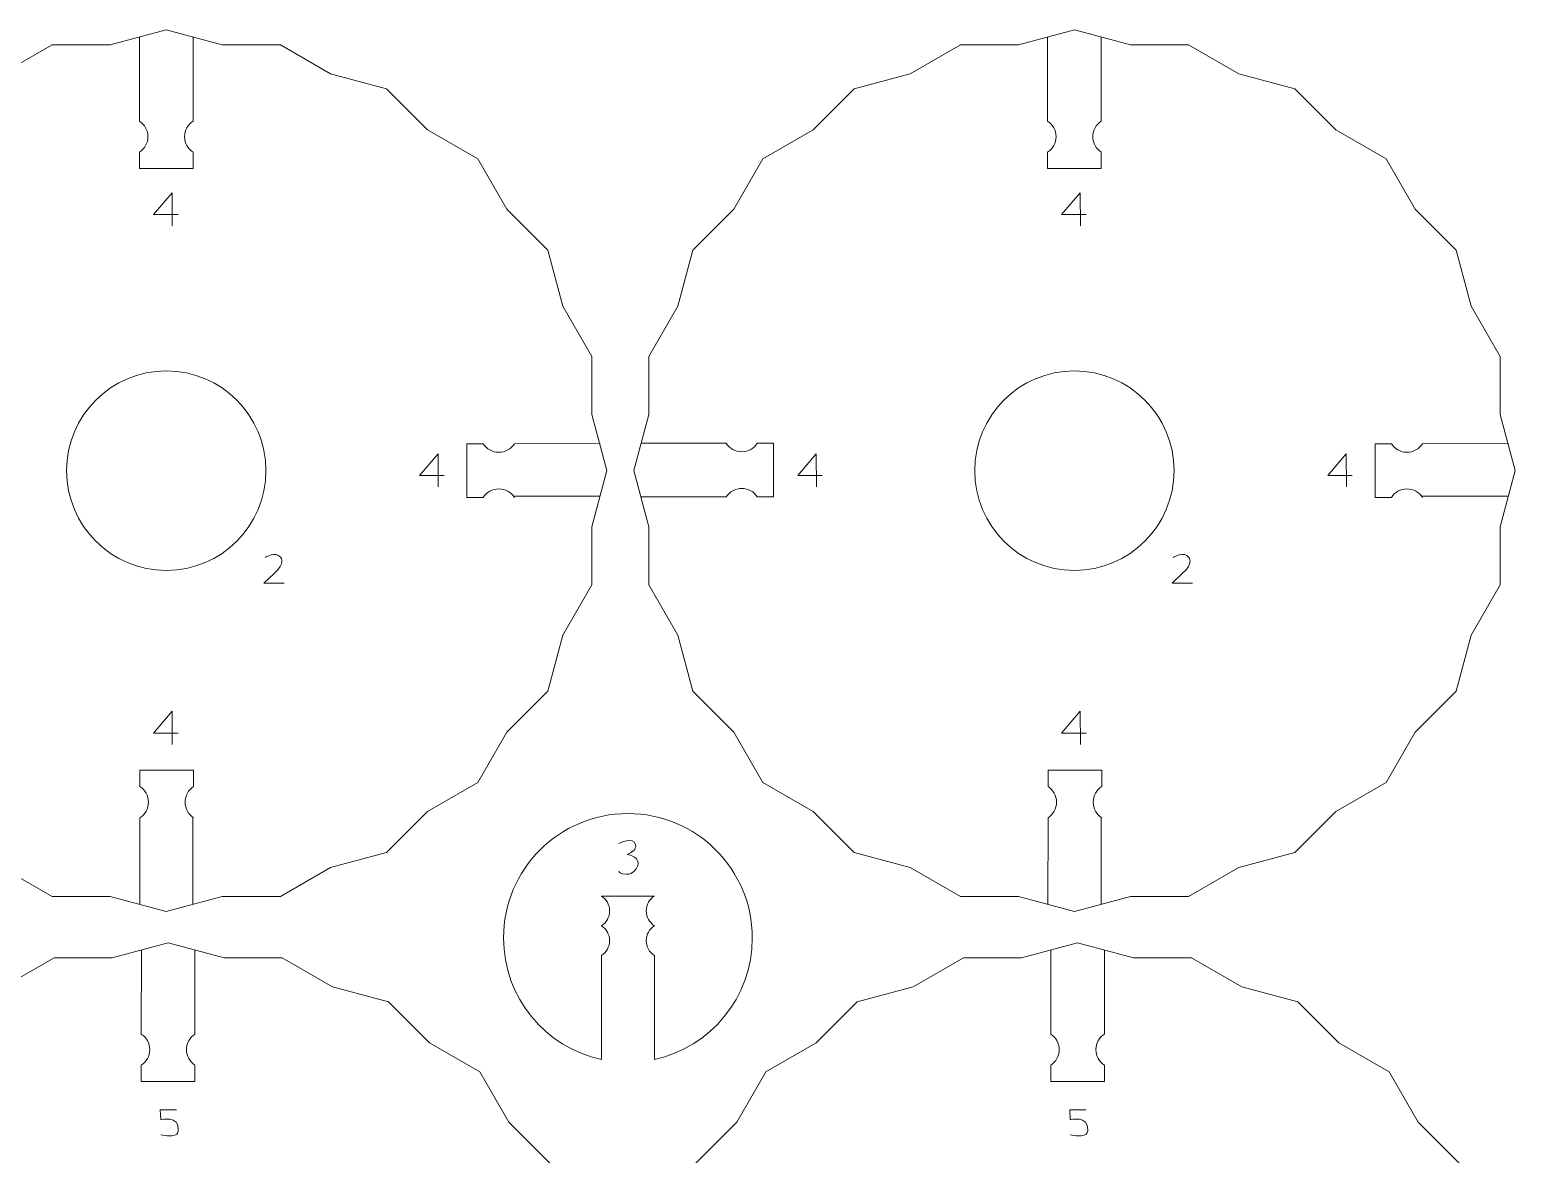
# Model space of a CAD drawing. Header units: centimetres. Extents: x -25 to 25, y -32.5 to 32.5.
# Drawn here: x 5.6 to 14.05, y -20.86 to -14.49 of the extents above; entities that cross this region are included whole.
import ezdxf

# ---------------------------------------------------------------- set-up
doc = ezdxf.new("R2010")
doc.units = ezdxf.units.CM
doc.header["$MEASUREMENT"] = 0
doc.layers.add('Capa 1', color=7, linetype='Continuous')

msp = doc.modelspace()

# ---------------------------------------------------------------- linework, layer by layer
at = {"layer": 'Capa 1', "color": 250, "lineweight": 20}
for points in [[(7.02561, -14.5717), (7.02561, -14.5717), (7.31066, -14.73627), (7.31066, -14.73627), (7.31066, -14.73627), (7.31066, -14.73627), (7.62857, -14.82146), (7.62857, -14.82146), (7.62857, -14.82146), (7.62857, -14.82146), (7.86129, -15.05418), (7.86129, -15.05418), (7.86129, -15.05418), (7.86129, -15.05418), (8.14634, -15.21875), (8.14634, -15.21875), (8.14634, -15.21875), (8.14634, -15.21875), (8.31092, -15.50381), (8.31092, -15.50381), (8.31092, -15.50381), (8.31092, -15.50381), (8.54362, -15.73652), (8.54362, -15.73652), (8.54362, -15.73652), (8.54362, -15.73652), (8.62881, -16.05441), (8.62881, -16.05441), (8.62881, -16.05441), (8.62881, -16.05441), (8.79338, -16.33947), (8.79338, -16.33947), (8.79338, -16.33947), (8.79338, -16.33947), (8.79338, -16.6686), (8.79338, -16.6686), (8.79338, -16.6686), (8.79338, -16.6686), (8.87856, -16.98651), (8.87856, -16.98651), (8.87856, -16.98651), (8.87856, -16.98651), (8.79338, -17.3044), (8.79338, -17.3044), (8.79338, -17.3044), (8.79338, -17.3044), (8.79338, -17.63355), (8.79338, -17.63355), (8.79338, -17.63355), (8.79338, -17.63355), (8.6288, -17.91863), (8.6288, -17.91863), (8.6288, -17.91863), (8.6288, -17.91863), (8.54362, -18.2365), (8.54362, -18.2365), (8.54362, -18.2365), (8.54362, -18.2365), (8.31092, -18.46921), (8.31092, -18.46921), (8.31092, -18.46921), (8.31092, -18.46921), (8.14634, -18.75427), (8.14634, -18.75427), (8.14634, -18.75427), (8.14634, -18.75427), (7.86129, -18.91884), (7.86129, -18.91884), (7.86129, -18.91884), (7.86129, -18.91884), (7.62857, -19.15156), (7.62857, -19.15156), (7.62857, -19.15156), (7.62857, -19.15156), (7.31066, -19.23675), (7.31066, -19.23675), (7.31066, -19.23675), (7.31066, -19.23675), (7.02561, -19.40132), (7.02561, -19.40132), (7.02561, -19.40132), (7.02561, -19.40132), (6.69649, -19.40132), (6.69649, -19.40132), (6.69649, -19.40132), (6.69649, -19.40132), (6.37856, -19.48651), (6.37856, -19.48651), (6.37856, -19.48651), (6.37856, -19.48651), (6.06063, -19.40132), (6.06063, -19.40132), (6.06063, -19.40132), (6.06063, -19.40132), (5.73151, -19.40132), (5.73151, -19.40132), (5.73151, -19.40132), (5.73151, -19.40132), (5.44646, -19.23675), (5.44646, -19.23675), (5.44646, -19.23675), (5.44646, -19.23675), (5.12855, -19.15156), (5.12855, -19.15156), (5.12855, -19.15156), (5.12855, -19.15156), (4.89583, -18.91884), (4.89583, -18.91884), (4.89583, -18.91884), (4.89583, -18.91884), (4.61078, -18.75427), (4.61078, -18.75427), (4.61078, -18.75427), (4.61078, -18.75427), (4.4462, -18.46921), (4.4462, -18.46921), (4.4462, -18.46921), (4.4462, -18.46921), (4.2135, -18.2365), (4.2135, -18.2365), (4.2135, -18.2365), (4.2135, -18.2365), (4.12831, -17.91861), (4.12831, -17.91861), (4.12831, -17.91861), (4.12831, -17.91861), (3.96374, -17.63355), (3.96374, -17.63355), (3.96374, -17.63355), (3.96374, -17.63355), (3.96374, -17.30442), (3.96374, -17.30442), (3.96374, -17.30442), (3.96374, -17.30442), (3.87856, -16.98651), (3.87856, -16.98651), (3.87856, -16.98651), (3.87856, -16.98651), (3.96374, -16.66862), (3.96374, -16.66862), (3.96374, -16.66862), (3.96374, -16.66862), (3.96374, -16.33947), (3.96374, -16.33947), (3.96374, -16.33947), (3.96374, -16.33947), (4.12832, -16.05439), (4.12832, -16.05439), (4.12832, -16.05439), (4.12832, -16.05439), (4.2135, -15.73652), (4.2135, -15.73652), (4.2135, -15.73652), (4.2135, -15.73652), (4.4462, -15.50381), (4.4462, -15.50381), (4.4462, -15.50381), (4.4462, -15.50381), (4.61078, -15.21875), (4.61078, -15.21875), (4.61078, -15.21875), (4.61078, -15.21875), (4.89583, -15.05418), (4.89583, -15.05418), (4.89583, -15.05418), (4.89583, -15.05418), (5.12855, -14.82146), (5.12855, -14.82146), (5.12855, -14.82146), (5.12855, -14.82146), (5.44646, -14.73627), (5.44646, -14.73627), (5.44646, -14.73627), (5.44646, -14.73627), (5.73151, -14.5717), (5.73151, -14.5717), (5.73151, -14.5717), (5.73151, -14.5717), (6.06063, -14.5717), (6.06063, -14.5717), (6.06063, -14.5717), (6.06063, -14.5717), (6.37856, -14.48651), (6.37856, -14.48651), (6.37856, -14.48651), (6.37856, -14.48651), (6.69649, -14.5717), (6.69649, -14.5717), (6.69649, -14.5717), (6.69649, -14.5717), (7.02561, -14.5717), (7.02561, -14.5717)], [(12.17732, -14.5717), (12.17732, -14.5717), (12.46237, -14.73627), (12.46237, -14.73627), (12.46237, -14.73627), (12.46237, -14.73627), (12.78028, -14.82146), (12.78028, -14.82146), (12.78028, -14.82146), (12.78028, -14.82146), (13.013, -15.05418), (13.013, -15.05418), (13.013, -15.05418), (13.013, -15.05418), (13.29805, -15.21875), (13.29805, -15.21875), (13.29805, -15.21875), (13.29805, -15.21875), (13.46263, -15.50381), (13.46263, -15.50381), (13.46263, -15.50381), (13.46263, -15.50381), (13.69533, -15.73652), (13.69533, -15.73652), (13.69533, -15.73652), (13.69533, -15.73652), (13.78052, -16.05441), (13.78052, -16.05441), (13.78052, -16.05441), (13.78052, -16.05441), (13.94509, -16.33947), (13.94509, -16.33947), (13.94509, -16.33947), (13.94509, -16.33947), (13.94509, -16.6686), (13.94509, -16.6686), (13.94509, -16.6686), (13.94509, -16.6686), (14.03027, -16.98651), (14.03027, -16.98651), (14.03027, -16.98651), (14.03027, -16.98651), (13.94509, -17.3044), (13.94509, -17.3044), (13.94509, -17.3044), (13.94509, -17.3044), (13.94509, -17.63355), (13.94509, -17.63355), (13.94509, -17.63355), (13.94509, -17.63355), (13.78051, -17.91863), (13.78051, -17.91863), (13.78051, -17.91863), (13.78051, -17.91863), (13.69533, -18.2365), (13.69533, -18.2365), (13.69533, -18.2365), (13.69533, -18.2365), (13.46263, -18.46921), (13.46263, -18.46921), (13.46263, -18.46921), (13.46263, -18.46921), (13.29805, -18.75427), (13.29805, -18.75427), (13.29805, -18.75427), (13.29805, -18.75427), (13.013, -18.91884), (13.013, -18.91884), (13.013, -18.91884), (13.013, -18.91884), (12.78028, -19.15156), (12.78028, -19.15156), (12.78028, -19.15156), (12.78028, -19.15156), (12.46237, -19.23675), (12.46237, -19.23675), (12.46237, -19.23675), (12.46237, -19.23675), (12.17732, -19.40132), (12.17732, -19.40132), (12.17732, -19.40132), (12.17732, -19.40132), (11.8482, -19.40132), (11.8482, -19.40132), (11.8482, -19.40132), (11.8482, -19.40132), (11.53027, -19.48651), (11.53027, -19.48651), (11.53027, -19.48651), (11.53027, -19.48651), (11.21234, -19.40132), (11.21234, -19.40132), (11.21234, -19.40132), (11.21234, -19.40132), (10.88322, -19.40132), (10.88322, -19.40132), (10.88322, -19.40132), (10.88322, -19.40132), (10.59817, -19.23675), (10.59817, -19.23675), (10.59817, -19.23675), (10.59817, -19.23675), (10.28026, -19.15156), (10.28026, -19.15156), (10.28026, -19.15156), (10.28026, -19.15156), (10.04754, -18.91884), (10.04754, -18.91884), (10.04754, -18.91884), (10.04754, -18.91884), (9.76249, -18.75427), (9.76249, -18.75427), (9.76249, -18.75427), (9.76249, -18.75427), (9.59791, -18.46921), (9.59791, -18.46921), (9.59791, -18.46921), (9.59791, -18.46921), (9.36521, -18.2365), (9.36521, -18.2365), (9.36521, -18.2365), (9.36521, -18.2365), (9.28002, -17.91861), (9.28002, -17.91861), (9.28002, -17.91861), (9.28002, -17.91861), (9.11545, -17.63355), (9.11545, -17.63355), (9.11545, -17.63355), (9.11545, -17.63355), (9.11545, -17.30442), (9.11545, -17.30442), (9.11545, -17.30442), (9.11545, -17.30442), (9.03027, -16.98651), (9.03027, -16.98651), (9.03027, -16.98651), (9.03027, -16.98651), (9.11545, -16.66862), (9.11545, -16.66862), (9.11545, -16.66862), (9.11545, -16.66862), (9.11545, -16.33947), (9.11545, -16.33947), (9.11545, -16.33947), (9.11545, -16.33947), (9.28003, -16.05439), (9.28003, -16.05439), (9.28003, -16.05439), (9.28003, -16.05439), (9.36521, -15.73652), (9.36521, -15.73652), (9.36521, -15.73652), (9.36521, -15.73652), (9.59791, -15.50381), (9.59791, -15.50381), (9.59791, -15.50381), (9.59791, -15.50381), (9.76249, -15.21875), (9.76249, -15.21875), (9.76249, -15.21875), (9.76249, -15.21875), (10.04754, -15.05418), (10.04754, -15.05418), (10.04754, -15.05418), (10.04754, -15.05418), (10.28026, -14.82146), (10.28026, -14.82146), (10.28026, -14.82146), (10.28026, -14.82146), (10.59817, -14.73627), (10.59817, -14.73627), (10.59817, -14.73627), (10.59817, -14.73627), (10.88322, -14.5717), (10.88322, -14.5717), (10.88322, -14.5717), (10.88322, -14.5717), (11.21234, -14.5717), (11.21234, -14.5717), (11.21234, -14.5717), (11.21234, -14.5717), (11.53027, -14.48651), (11.53027, -14.48651), (11.53027, -14.48651), (11.53027, -14.48651), (11.8482, -14.5717), (11.8482, -14.5717), (11.8482, -14.5717), (11.8482, -14.5717), (12.17732, -14.5717), (12.17732, -14.5717)], [(7.03607, -19.74885), (7.03607, -19.74885), (7.32112, -19.91342), (7.32112, -19.91342), (7.32112, -19.91342), (7.32112, -19.91342), (7.63903, -19.99861), (7.63903, -19.99861), (7.63903, -19.99861), (7.63903, -19.99861), (7.87175, -20.23133), (7.87175, -20.23133), (7.87175, -20.23133), (7.87175, -20.23133), (8.1568, -20.3959), (8.1568, -20.3959), (8.1568, -20.3959), (8.1568, -20.3959), (8.32138, -20.68096), (8.32138, -20.68096), (8.32138, -20.68096), (8.32138, -20.68096), (8.55408, -20.91367), (8.55408, -20.91367), (8.55408, -20.91367), (8.55408, -20.91367), (8.63927, -21.23156), (8.63927, -21.23156), (8.63927, -21.23156), (8.63927, -21.23156), (8.80384, -21.51662), (8.80384, -21.51662), (8.80384, -21.51662), (8.80384, -21.51662), (8.80384, -21.84575), (8.80384, -21.84575), (8.80384, -21.84575), (8.80384, -21.84575), (8.88902, -22.16366), (8.88902, -22.16366), (8.88902, -22.16366), (8.88902, -22.16366), (8.80384, -22.48155), (8.80384, -22.48155), (8.80384, -22.48155), (8.80384, -22.48155), (8.80384, -22.8107), (8.80384, -22.8107), (8.80384, -22.8107), (8.80384, -22.8107), (8.63926, -23.09578), (8.63926, -23.09578), (8.63926, -23.09578), (8.63926, -23.09578), (8.55408, -23.41365), (8.55408, -23.41365), (8.55408, -23.41365), (8.55408, -23.41365), (8.32138, -23.64636), (8.32138, -23.64636), (8.32138, -23.64636), (8.32138, -23.64636), (8.1568, -23.93142), (8.1568, -23.93142), (8.1568, -23.93142), (8.1568, -23.93142), (7.87175, -24.09599), (7.87175, -24.09599), (7.87175, -24.09599), (7.87175, -24.09599), (7.63903, -24.32871), (7.63903, -24.32871), (7.63903, -24.32871), (7.63903, -24.32871), (7.32112, -24.4139), (7.32112, -24.4139), (7.32112, -24.4139), (7.32112, -24.4139), (7.03607, -24.57847), (7.03607, -24.57847), (7.03607, -24.57847), (7.03607, -24.57847), (6.70695, -24.57847), (6.70695, -24.57847), (6.70695, -24.57847), (6.70695, -24.57847), (6.38902, -24.66366), (6.38902, -24.66366), (6.38902, -24.66366), (6.38902, -24.66366), (6.07109, -24.57847), (6.07109, -24.57847), (6.07109, -24.57847), (6.07109, -24.57847), (5.74197, -24.57847), (5.74197, -24.57847), (5.74197, -24.57847), (5.74197, -24.57847), (5.45692, -24.4139), (5.45692, -24.4139), (5.45692, -24.4139), (5.45692, -24.4139), (5.13901, -24.32871), (5.13901, -24.32871), (5.13901, -24.32871), (5.13901, -24.32871), (4.90629, -24.09599), (4.90629, -24.09599), (4.90629, -24.09599), (4.90629, -24.09599), (4.62124, -23.93142), (4.62124, -23.93142), (4.62124, -23.93142), (4.62124, -23.93142), (4.45666, -23.64636), (4.45666, -23.64636), (4.45666, -23.64636), (4.45666, -23.64636), (4.22396, -23.41365), (4.22396, -23.41365), (4.22396, -23.41365), (4.22396, -23.41365), (4.13877, -23.09576), (4.13877, -23.09576), (4.13877, -23.09576), (4.13877, -23.09576), (3.9742, -22.8107), (3.9742, -22.8107), (3.9742, -22.8107), (3.9742, -22.8107), (3.9742, -22.48157), (3.9742, -22.48157), (3.9742, -22.48157), (3.9742, -22.48157), (3.88902, -22.16366), (3.88902, -22.16366), (3.88902, -22.16366), (3.88902, -22.16366), (3.9742, -21.84577), (3.9742, -21.84577), (3.9742, -21.84577), (3.9742, -21.84577), (3.9742, -21.51662), (3.9742, -21.51662), (3.9742, -21.51662), (3.9742, -21.51662), (4.13878, -21.23154), (4.13878, -21.23154), (4.13878, -21.23154), (4.13878, -21.23154), (4.22396, -20.91367), (4.22396, -20.91367), (4.22396, -20.91367), (4.22396, -20.91367), (4.45666, -20.68096), (4.45666, -20.68096), (4.45666, -20.68096), (4.45666, -20.68096), (4.62124, -20.3959), (4.62124, -20.3959), (4.62124, -20.3959), (4.62124, -20.3959), (4.90629, -20.23133), (4.90629, -20.23133), (4.90629, -20.23133), (4.90629, -20.23133), (5.13901, -19.99861), (5.13901, -19.99861), (5.13901, -19.99861), (5.13901, -19.99861), (5.45692, -19.91342), (5.45692, -19.91342), (5.45692, -19.91342), (5.45692, -19.91342), (5.74197, -19.74885), (5.74197, -19.74885), (5.74197, -19.74885), (5.74197, -19.74885), (6.07109, -19.74885), (6.07109, -19.74885), (6.07109, -19.74885), (6.07109, -19.74885), (6.38902, -19.66366), (6.38902, -19.66366), (6.38902, -19.66366), (6.38902, -19.66366), (6.70695, -19.74885), (6.70695, -19.74885), (6.70695, -19.74885), (6.70695, -19.74885), (7.03607, -19.74885), (7.03607, -19.74885)], [(12.19519, -19.74885), (12.19519, -19.74885), (12.48024, -19.91342), (12.48024, -19.91342), (12.48024, -19.91342), (12.48024, -19.91342), (12.79815, -19.99861), (12.79815, -19.99861), (12.79815, -19.99861), (12.79815, -19.99861), (13.03087, -20.23133), (13.03087, -20.23133), (13.03087, -20.23133), (13.03087, -20.23133), (13.31592, -20.3959), (13.31592, -20.3959), (13.31592, -20.3959), (13.31592, -20.3959), (13.4805, -20.68096), (13.4805, -20.68096), (13.4805, -20.68096), (13.4805, -20.68096), (13.7132, -20.91367), (13.7132, -20.91367), (13.7132, -20.91367), (13.7132, -20.91367), (13.79839, -21.23156), (13.79839, -21.23156), (13.79839, -21.23156), (13.79839, -21.23156), (13.96296, -21.51662), (13.96296, -21.51662), (13.96296, -21.51662), (13.96296, -21.51662), (13.96296, -21.84575), (13.96296, -21.84575), (13.96296, -21.84575), (13.96296, -21.84575), (14.04814, -22.16366), (14.04814, -22.16366), (14.04814, -22.16366), (14.04814, -22.16366), (13.96296, -22.48155), (13.96296, -22.48155), (13.96296, -22.48155), (13.96296, -22.48155), (13.96296, -22.8107), (13.96296, -22.8107), (13.96296, -22.8107), (13.96296, -22.8107), (13.79838, -23.09578), (13.79838, -23.09578), (13.79838, -23.09578), (13.79838, -23.09578), (13.7132, -23.41365), (13.7132, -23.41365), (13.7132, -23.41365), (13.7132, -23.41365), (13.4805, -23.64636), (13.4805, -23.64636), (13.4805, -23.64636), (13.4805, -23.64636), (13.31592, -23.93142), (13.31592, -23.93142), (13.31592, -23.93142), (13.31592, -23.93142), (13.03087, -24.09599), (13.03087, -24.09599), (13.03087, -24.09599), (13.03087, -24.09599), (12.79815, -24.32871), (12.79815, -24.32871), (12.79815, -24.32871), (12.79815, -24.32871), (12.48024, -24.4139), (12.48024, -24.4139), (12.48024, -24.4139), (12.48024, -24.4139), (12.19519, -24.57847), (12.19519, -24.57847), (12.19519, -24.57847), (12.19519, -24.57847), (11.86607, -24.57847), (11.86607, -24.57847), (11.86607, -24.57847), (11.86607, -24.57847), (11.54814, -24.66366), (11.54814, -24.66366), (11.54814, -24.66366), (11.54814, -24.66366), (11.23021, -24.57847), (11.23021, -24.57847), (11.23021, -24.57847), (11.23021, -24.57847), (10.90109, -24.57847), (10.90109, -24.57847), (10.90109, -24.57847), (10.90109, -24.57847), (10.61604, -24.4139), (10.61604, -24.4139), (10.61604, -24.4139), (10.61604, -24.4139), (10.29813, -24.32871), (10.29813, -24.32871), (10.29813, -24.32871), (10.29813, -24.32871), (10.06541, -24.09599), (10.06541, -24.09599), (10.06541, -24.09599), (10.06541, -24.09599), (9.78036, -23.93142), (9.78036, -23.93142), (9.78036, -23.93142), (9.78036, -23.93142), (9.61578, -23.64636), (9.61578, -23.64636), (9.61578, -23.64636), (9.61578, -23.64636), (9.38308, -23.41365), (9.38308, -23.41365), (9.38308, -23.41365), (9.38308, -23.41365), (9.29789, -23.09576), (9.29789, -23.09576), (9.29789, -23.09576), (9.29789, -23.09576), (9.13332, -22.8107), (9.13332, -22.8107), (9.13332, -22.8107), (9.13332, -22.8107), (9.13332, -22.48157), (9.13332, -22.48157), (9.13332, -22.48157), (9.13332, -22.48157), (9.04814, -22.16366), (9.04814, -22.16366), (9.04814, -22.16366), (9.04814, -22.16366), (9.13332, -21.84577), (9.13332, -21.84577), (9.13332, -21.84577), (9.13332, -21.84577), (9.13332, -21.51662), (9.13332, -21.51662), (9.13332, -21.51662), (9.13332, -21.51662), (9.2979, -21.23154), (9.2979, -21.23154), (9.2979, -21.23154), (9.2979, -21.23154), (9.38308, -20.91367), (9.38308, -20.91367), (9.38308, -20.91367), (9.38308, -20.91367), (9.61578, -20.68096), (9.61578, -20.68096), (9.61578, -20.68096), (9.61578, -20.68096), (9.78036, -20.3959), (9.78036, -20.3959), (9.78036, -20.3959), (9.78036, -20.3959), (10.06541, -20.23133), (10.06541, -20.23133), (10.06541, -20.23133), (10.06541, -20.23133), (10.29813, -19.99861), (10.29813, -19.99861), (10.29813, -19.99861), (10.29813, -19.99861), (10.61604, -19.91342), (10.61604, -19.91342), (10.61604, -19.91342), (10.61604, -19.91342), (10.90109, -19.74885), (10.90109, -19.74885), (10.90109, -19.74885), (10.90109, -19.74885), (11.23021, -19.74885), (11.23021, -19.74885), (11.23021, -19.74885), (11.23021, -19.74885), (11.54814, -19.66366), (11.54814, -19.66366), (11.54814, -19.66366), (11.54814, -19.66366), (11.86607, -19.74885), (11.86607, -19.74885), (11.86607, -19.74885), (11.86607, -19.74885), (12.19519, -19.74885), (12.19519, -19.74885)]]:
    msp.add_open_spline(points, degree=3, knots=[0, 0, 0, 0, 0.0204082, 0.0204082, 0.0204082, 0.0204082, 0.0408163, 0.0408163, 0.0408163, 0.0408163, 0.0612245, 0.0612245, 0.0612245, 0.0612245, 0.0816327, 0.0816327, 0.0816327, 0.0816327, 0.1020408, 0.1020408, 0.1020408, 0.1020408, 0.122449, 0.122449, 0.122449, 0.122449, 0.1428571, 0.1428571, 0.1428571, 0.1428571, 0.1632653, 0.1632653, 0.1632653, 0.1632653, 0.1836735, 0.1836735, 0.1836735, 0.1836735, 0.2040816, 0.2040816, 0.2040816, 0.2040816, 0.2244898, 0.2244898, 0.2244898, 0.2244898, 0.244898, 0.244898, 0.244898, 0.244898, 0.2653061, 0.2653061, 0.2653061, 0.2653061, 0.2857143, 0.2857143, 0.2857143, 0.2857143, 0.3061224, 0.3061224, 0.3061224, 0.3061224, 0.3265306, 0.3265306, 0.3265306, 0.3265306, 0.3469388, 0.3469388, 0.3469388, 0.3469388, 0.3673469, 0.3673469, 0.3673469, 0.3673469, 0.3877551, 0.3877551, 0.3877551, 0.3877551, 0.4081633, 0.4081633, 0.4081633, 0.4081633, 0.4285714, 0.4285714, 0.4285714, 0.4285714, 0.4489796, 0.4489796, 0.4489796, 0.4489796, 0.4693878, 0.4693878, 0.4693878, 0.4693878, 0.4897959, 0.4897959, 0.4897959, 0.4897959, 0.5102041, 0.5102041, 0.5102041, 0.5102041, 0.5306122, 0.5306122, 0.5306122, 0.5306122, 0.5510204, 0.5510204, 0.5510204, 0.5510204, 0.5714286, 0.5714286, 0.5714286, 0.5714286, 0.5918367, 0.5918367, 0.5918367, 0.5918367, 0.6122449, 0.6122449, 0.6122449, 0.6122449, 0.6326531, 0.6326531, 0.6326531, 0.6326531, 0.6530612, 0.6530612, 0.6530612, 0.6530612, 0.6734694, 0.6734694, 0.6734694, 0.6734694, 0.6938776, 0.6938776, 0.6938776, 0.6938776, 0.7142857, 0.7142857, 0.7142857, 0.7142857, 0.7346939, 0.7346939, 0.7346939, 0.7346939, 0.755102, 0.755102, 0.755102, 0.755102, 0.7755102, 0.7755102, 0.7755102, 0.7755102, 0.7959184, 0.7959184, 0.7959184, 0.7959184, 0.8163265, 0.8163265, 0.8163265, 0.8163265, 0.8367347, 0.8367347, 0.8367347, 0.8367347, 0.8571429, 0.8571429, 0.8571429, 0.8571429, 0.877551, 0.877551, 0.877551, 0.877551, 0.8979592, 0.8979592, 0.8979592, 0.8979592, 0.9183673, 0.9183673, 0.9183673, 0.9183673, 0.9387755, 0.9387755, 0.9387755, 0.9387755, 0.9591837, 0.9591837, 0.9591837, 0.9591837, 1, 1, 1, 1], dxfattribs=at)
at = {"layer": 'Capa 1', "color": 250, "lineweight": 9}
for points in [[(6.22651, -15.00454), (6.22651, -15.00454), (6.22668, -14.5291), (6.22668, -14.5291)], [(6.53063, -14.5291), (6.53063, -14.5291), (6.53087, -15.00454), (6.53087, -15.00454)], [(11.37822, -15.00454), (11.37822, -15.00454), (11.37839, -14.5291), (11.37839, -14.5291)], [(11.68234, -14.5291), (11.68234, -14.5291), (11.68258, -15.00454), (11.68258, -15.00454)], [(8.35315, -16.83435), (8.35315, -16.83435), (8.84044, -16.83276), (8.84044, -16.83276)], [(9.07286, -16.83018), (9.07286, -16.83018), (9.55529, -16.83112), (9.55529, -16.83112)], [(13.50486, -16.83435), (13.50486, -16.83435), (13.99215, -16.83276), (13.99215, -16.83276)], [(8.83597, -17.1309), (8.83597, -17.1309), (8.35394, -17.13082), (8.35394, -17.13082)], [(9.55529, -17.13548), (9.55529, -17.13548), (9.07286, -17.13412), (9.07286, -17.13412)], [(13.98768, -17.1309), (13.98768, -17.1309), (13.50565, -17.13082), (13.50565, -17.13082)], [(6.22843, -19.44391), (6.22843, -19.44391), (6.22908, -18.95456), (6.22908, -18.95456)], [(6.52979, -18.95211), (6.52979, -18.95211), (6.52988, -19.44391), (6.52988, -19.44391)], [(11.38014, -19.44391), (11.38014, -19.44391), (11.38079, -18.95456), (11.38079, -18.95456)], [(11.6815, -18.95211), (11.6815, -18.95211), (11.68159, -19.44391), (11.68159, -19.44391)], [(8.84746, -19.39897), (8.84746, -19.39897), (9.14747, -19.39881), (9.14747, -19.39881)], [(6.23697, -20.18169), (6.23697, -20.18169), (6.23714, -19.70625), (6.23714, -19.70625)], [(6.54109, -19.70625), (6.54109, -19.70625), (6.54133, -20.18169), (6.54133, -20.18169)], [(11.39609, -20.18169), (11.39609, -20.18169), (11.39626, -19.70625), (11.39626, -19.70625)], [(11.70021, -19.70625), (11.70021, -19.70625), (11.70045, -20.18169), (11.70045, -20.18169)]]:
    msp.add_open_spline(points, degree=3, dxfattribs=at)
for points, knots in [([(6.22651, -15.18079), (6.2555, -15.16218), (6.27471, -15.12966), (6.27471, -15.09266), (6.27471, -15.09266), (6.27471, -15.05566), (6.2555, -15.02314), (6.22651, -15.00454)], [0, 0, 0, 0, 0.3333333, 0.3333333, 0.3333333, 0.3333333, 1, 1, 1, 1]), ([(6.53087, -15.18079), (6.50188, -15.16218), (6.48267, -15.12966), (6.48267, -15.09266), (6.48267, -15.09266), (6.48267, -15.05566), (6.50188, -15.02314), (6.53087, -15.00454)], [0, 0, 0, 0, 0.3333333, 0.3333333, 0.3333333, 0.3333333, 1, 1, 1, 1]), ([(11.37822, -15.18079), (11.40721, -15.16218), (11.42642, -15.12966), (11.42642, -15.09266), (11.42642, -15.09266), (11.42642, -15.05566), (11.40721, -15.02314), (11.37822, -15.00454)], [0, 0, 0, 0, 0.3333333, 0.3333333, 0.3333333, 0.3333333, 1, 1, 1, 1]), ([(11.68258, -15.18079), (11.65359, -15.16218), (11.63438, -15.12966), (11.63438, -15.09266), (11.63438, -15.09266), (11.63438, -15.05566), (11.65359, -15.02314), (11.68258, -15.00454)], [0, 0, 0, 0, 0.3333333, 0.3333333, 0.3333333, 0.3333333, 1, 1, 1, 1]), ([(6.22651, -15.1808), (6.22651, -15.1808), (6.2264, -15.27332), (6.2264, -15.27332), (6.2264, -15.27332), (6.2264, -15.27332), (6.53087, -15.27332), (6.53087, -15.27332), (6.53087, -15.27332), (6.53087, -15.27332), (6.53087, -15.18078), (6.53087, -15.18078)], [0, 0, 0, 0, 0.25, 0.25, 0.25, 0.25, 0.5, 0.5, 0.5, 0.5, 1, 1, 1, 1]), ([(11.37822, -15.1808), (11.37822, -15.1808), (11.37811, -15.27332), (11.37811, -15.27332), (11.37811, -15.27332), (11.37811, -15.27332), (11.68258, -15.27332), (11.68258, -15.27332), (11.68258, -15.27332), (11.68258, -15.27332), (11.68258, -15.18078), (11.68258, -15.18078)], [0, 0, 0, 0, 0.25, 0.25, 0.25, 0.25, 0.5, 0.5, 0.5, 0.5, 1, 1, 1, 1]), ([(5.81296, -16.98652), (5.81296, -17.2989), (6.06619, -17.5521), (6.37855, -17.5521), (6.37855, -17.5521), (6.69091, -17.55214), (6.94415, -17.2989), (6.94415, -16.98652), (6.94415, -16.98652), (6.94416, -16.67413), (6.69091, -16.42093), (6.37856, -16.42093), (6.37856, -16.42093), (6.06619, -16.42092), (5.81296, -16.67413), (5.81296, -16.98652)], [0, 0, 0, 0, 0.2, 0.2, 0.2, 0.2, 0.4, 0.4, 0.4, 0.4, 0.6, 0.6, 0.6, 0.6, 1, 1, 1, 1]), ([(10.96467, -16.98652), (10.96467, -17.2989), (11.2179, -17.5521), (11.53026, -17.5521), (11.53026, -17.5521), (11.84262, -17.55214), (12.09586, -17.2989), (12.09586, -16.98652), (12.09586, -16.98652), (12.09587, -16.67413), (11.84262, -16.42093), (11.53027, -16.42093), (11.53027, -16.42093), (11.2179, -16.42092), (10.96467, -16.67413), (10.96467, -16.98652)], [0, 0, 0, 0, 0.2, 0.2, 0.2, 0.2, 0.4, 0.4, 0.4, 0.4, 0.6, 0.6, 0.6, 0.6, 1, 1, 1, 1]), ([(8.17689, -16.83435), (8.17689, -16.83435), (8.08438, -16.83424), (8.08438, -16.83424), (8.08438, -16.83424), (8.08438, -16.83424), (8.08438, -17.13871), (8.08438, -17.13871), (8.08438, -17.13871), (8.08438, -17.13871), (8.17691, -17.13871), (8.17691, -17.13871)], [0, 0, 0, 0, 0.25, 0.25, 0.25, 0.25, 0.5, 0.5, 0.5, 0.5, 1, 1, 1, 1]), ([(8.35315, -16.83435), (8.33453, -16.86334), (8.30201, -16.88255), (8.26501, -16.88255), (8.26501, -16.88255), (8.22802, -16.88255), (8.1955, -16.86334), (8.17689, -16.83435)], [0, 0, 0, 0, 0.3333333, 0.3333333, 0.3333333, 0.3333333, 1, 1, 1, 1]), ([(9.73155, -16.83112), (9.71293, -16.86011), (9.68041, -16.87932), (9.64342, -16.87932), (9.64342, -16.87932), (9.60642, -16.87932), (9.5739, -16.86011), (9.55529, -16.83112)], [0, 0, 0, 0, 0.3333333, 0.3333333, 0.3333333, 0.3333333, 1, 1, 1, 1]), ([(9.73155, -16.83112), (9.73155, -16.83112), (9.82406, -16.83101), (9.82406, -16.83101), (9.82406, -16.83101), (9.82406, -16.83101), (9.82406, -17.13548), (9.82406, -17.13548), (9.82406, -17.13548), (9.82406, -17.13548), (9.73153, -17.13548), (9.73153, -17.13548)], [0, 0, 0, 0, 0.25, 0.25, 0.25, 0.25, 0.5, 0.5, 0.5, 0.5, 1, 1, 1, 1]), ([(13.3286, -16.83435), (13.3286, -16.83435), (13.23609, -16.83424), (13.23609, -16.83424), (13.23609, -16.83424), (13.23609, -16.83424), (13.23609, -17.13871), (13.23609, -17.13871), (13.23609, -17.13871), (13.23609, -17.13871), (13.32862, -17.13871), (13.32862, -17.13871)], [0, 0, 0, 0, 0.25, 0.25, 0.25, 0.25, 0.5, 0.5, 0.5, 0.5, 1, 1, 1, 1]), ([(13.50486, -16.83435), (13.48624, -16.86334), (13.45372, -16.88255), (13.41672, -16.88255), (13.41672, -16.88255), (13.37973, -16.88255), (13.34721, -16.86334), (13.3286, -16.83435)], [0, 0, 0, 0, 0.3333333, 0.3333333, 0.3333333, 0.3333333, 1, 1, 1, 1]), ([(8.35315, -17.13871), (8.33453, -17.10972), (8.30201, -17.09051), (8.26501, -17.09051), (8.26501, -17.09051), (8.22802, -17.09051), (8.1955, -17.10972), (8.17689, -17.13871)], [0, 0, 0, 0, 0.3333333, 0.3333333, 0.3333333, 0.3333333, 1, 1, 1, 1]), ([(9.73155, -17.13548), (9.71293, -17.10649), (9.68041, -17.08728), (9.64342, -17.08728), (9.64342, -17.08728), (9.60642, -17.08728), (9.5739, -17.10649), (9.55529, -17.13548)], [0, 0, 0, 0, 0.3333333, 0.3333333, 0.3333333, 0.3333333, 1, 1, 1, 1]), ([(13.50486, -17.13871), (13.48624, -17.10972), (13.45372, -17.09051), (13.41672, -17.09051), (13.41672, -17.09051), (13.37973, -17.09051), (13.34721, -17.10972), (13.3286, -17.13871)], [0, 0, 0, 0, 0.3333333, 0.3333333, 0.3333333, 0.3333333, 1, 1, 1, 1]), ([(6.22908, -18.77828), (6.22908, -18.77828), (6.22897, -18.68577), (6.22897, -18.68577), (6.22897, -18.68577), (6.22897, -18.68577), (6.53343, -18.68577), (6.53343, -18.68577), (6.53343, -18.68577), (6.53343, -18.68577), (6.53343, -18.7783), (6.53343, -18.7783)], [0, 0, 0, 0, 0.25, 0.25, 0.25, 0.25, 0.5, 0.5, 0.5, 0.5, 1, 1, 1, 1]), ([(11.38079, -18.77828), (11.38079, -18.77828), (11.38068, -18.68577), (11.38068, -18.68577), (11.38068, -18.68577), (11.38068, -18.68577), (11.68514, -18.68577), (11.68514, -18.68577), (11.68514, -18.68577), (11.68514, -18.68577), (11.68514, -18.7783), (11.68514, -18.7783)], [0, 0, 0, 0, 0.25, 0.25, 0.25, 0.25, 0.5, 0.5, 0.5, 0.5, 1, 1, 1, 1]), ([(6.22908, -18.95456), (6.25807, -18.93594), (6.27728, -18.90342), (6.27728, -18.86643), (6.27728, -18.86643), (6.27728, -18.82943), (6.25807, -18.79691), (6.22908, -18.7783)], [0, 0, 0, 0, 0.3333333, 0.3333333, 0.3333333, 0.3333333, 1, 1, 1, 1]), ([(6.53343, -18.95456), (6.50445, -18.93594), (6.48524, -18.90342), (6.48524, -18.86643), (6.48524, -18.86643), (6.48524, -18.82943), (6.50445, -18.79691), (6.53343, -18.7783)], [0, 0, 0, 0, 0.3333333, 0.3333333, 0.3333333, 0.3333333, 1, 1, 1, 1]), ([(11.38079, -18.95456), (11.40978, -18.93594), (11.42899, -18.90342), (11.42899, -18.86643), (11.42899, -18.86643), (11.42899, -18.82943), (11.40978, -18.79691), (11.38079, -18.7783)], [0, 0, 0, 0, 0.3333333, 0.3333333, 0.3333333, 0.3333333, 1, 1, 1, 1]), ([(11.68514, -18.95456), (11.65616, -18.93594), (11.63695, -18.90342), (11.63695, -18.86643), (11.63695, -18.86643), (11.63695, -18.82943), (11.65616, -18.79691), (11.68514, -18.7783)], [0, 0, 0, 0, 0.3333333, 0.3333333, 0.3333333, 0.3333333, 1, 1, 1, 1]), ([(9.14747, -19.73569), (9.14747, -19.73569), (9.14747, -20.32622), (9.14747, -20.32622), (9.14747, -20.32622), (9.46507, -20.25745), (9.70303, -19.97489), (9.70303, -19.6367), (9.70303, -19.6367), (9.70303, -19.24702), (9.38714, -18.93114), (8.99747, -18.93114), (8.99747, -18.93114), (8.6078, -18.93114), (8.29191, -19.24702), (8.29191, -19.6367), (8.29191, -19.6367), (8.29191, -19.97489), (8.52987, -20.25746), (8.84747, -20.32622), (8.84747, -20.32622), (8.84747, -20.32622), (8.84746, -19.73585), (8.84746, -19.73585)], [0, 0, 0, 0, 0.1428571, 0.1428571, 0.1428571, 0.1428571, 0.2857143, 0.2857143, 0.2857143, 0.2857143, 0.4285714, 0.4285714, 0.4285714, 0.4285714, 0.5714286, 0.5714286, 0.5714286, 0.5714286, 0.7142857, 0.7142857, 0.7142857, 0.7142857, 1, 1, 1, 1]), ([(8.84746, -19.39897), (8.87516, -19.41675), (8.89352, -19.44783), (8.89352, -19.48319), (8.89352, -19.48319), (8.89352, -19.51855), (8.87516, -19.54963), (8.84746, -19.56741)], [0, 0, 0, 0, 0.3333333, 0.3333333, 0.3333333, 0.3333333, 1, 1, 1, 1]), ([(9.14747, -19.39881), (9.11977, -19.41659), (9.10141, -19.44767), (9.10141, -19.48303), (9.10141, -19.48303), (9.10141, -19.51839), (9.11977, -19.54947), (9.14747, -19.56725)], [0, 0, 0, 0, 0.3333333, 0.3333333, 0.3333333, 0.3333333, 1, 1, 1, 1]), ([(8.84746, -19.56741), (8.87516, -19.58519), (8.89352, -19.61627), (8.89352, -19.65163), (8.89352, -19.65163), (8.89352, -19.68699), (8.87516, -19.71807), (8.84746, -19.73585)], [0, 0, 0, 0, 0.3333333, 0.3333333, 0.3333333, 0.3333333, 1, 1, 1, 1]), ([(9.14747, -19.56725), (9.11977, -19.58503), (9.10141, -19.61611), (9.10141, -19.65147), (9.10141, -19.65147), (9.10141, -19.68683), (9.11977, -19.71791), (9.14747, -19.73569)], [0, 0, 0, 0, 0.3333333, 0.3333333, 0.3333333, 0.3333333, 1, 1, 1, 1]), ([(6.23697, -20.35794), (6.26596, -20.33933), (6.28517, -20.30681), (6.28517, -20.26981), (6.28517, -20.26981), (6.28517, -20.23281), (6.26596, -20.20029), (6.23697, -20.18169)], [0, 0, 0, 0, 0.3333333, 0.3333333, 0.3333333, 0.3333333, 1, 1, 1, 1]), ([(6.54133, -20.35794), (6.51234, -20.33933), (6.49313, -20.30681), (6.49313, -20.26981), (6.49313, -20.26981), (6.49313, -20.23281), (6.51234, -20.20029), (6.54133, -20.18169)], [0, 0, 0, 0, 0.3333333, 0.3333333, 0.3333333, 0.3333333, 1, 1, 1, 1]), ([(11.39609, -20.35794), (11.42508, -20.33933), (11.44429, -20.30681), (11.44429, -20.26981), (11.44429, -20.26981), (11.44429, -20.23281), (11.42508, -20.20029), (11.39609, -20.18169)], [0, 0, 0, 0, 0.3333333, 0.3333333, 0.3333333, 0.3333333, 1, 1, 1, 1]), ([(11.70045, -20.35794), (11.67146, -20.33933), (11.65225, -20.30681), (11.65225, -20.26981), (11.65225, -20.26981), (11.65225, -20.23281), (11.67146, -20.20029), (11.70045, -20.18169)], [0, 0, 0, 0, 0.3333333, 0.3333333, 0.3333333, 0.3333333, 1, 1, 1, 1]), ([(6.23697, -20.35795), (6.23697, -20.35795), (6.23686, -20.45047), (6.23686, -20.45047), (6.23686, -20.45047), (6.23686, -20.45047), (6.54133, -20.45047), (6.54133, -20.45047), (6.54133, -20.45047), (6.54133, -20.45047), (6.54133, -20.35793), (6.54133, -20.35793)], [0, 0, 0, 0, 0.25, 0.25, 0.25, 0.25, 0.5, 0.5, 0.5, 0.5, 1, 1, 1, 1]), ([(11.39609, -20.35795), (11.39609, -20.35795), (11.39598, -20.45047), (11.39598, -20.45047), (11.39598, -20.45047), (11.39598, -20.45047), (11.70045, -20.45047), (11.70045, -20.45047), (11.70045, -20.45047), (11.70045, -20.45047), (11.70045, -20.35793), (11.70045, -20.35793)], [0, 0, 0, 0, 0.25, 0.25, 0.25, 0.25, 0.5, 0.5, 0.5, 0.5, 1, 1, 1, 1])]:
    msp.add_open_spline(points, degree=3, knots=knots, dxfattribs=at)
at = {"layer": 'Capa 1', "color": 22, "lineweight": 5}
for points, knots in [([(6.4457, -15.53393), (6.4457, -15.53393), (6.30604, -15.53393), (6.30604, -15.53393), (6.30604, -15.53393), (6.30604, -15.53393), (6.41109, -15.41032), (6.41109, -15.41032), (6.41109, -15.41032), (6.41109, -15.41032), (6.4123, -15.59823), (6.4123, -15.59823)], [0, 0, 0, 0, 0.25, 0.25, 0.25, 0.25, 0.5, 0.5, 0.5, 0.5, 1, 1, 1, 1]), ([(11.59741, -15.53393), (11.59741, -15.53393), (11.45775, -15.53393), (11.45775, -15.53393), (11.45775, -15.53393), (11.45775, -15.53393), (11.5628, -15.41032), (11.5628, -15.41032), (11.5628, -15.41032), (11.5628, -15.41032), (11.56401, -15.59823), (11.56401, -15.59823)], [0, 0, 0, 0, 0.25, 0.25, 0.25, 0.25, 0.5, 0.5, 0.5, 0.5, 1, 1, 1, 1]), ([(7.95504, -17.01406), (7.95504, -17.01406), (7.81538, -17.01406), (7.81538, -17.01406), (7.81538, -17.01406), (7.81538, -17.01406), (7.92043, -16.89045), (7.92043, -16.89045), (7.92043, -16.89045), (7.92043, -16.89045), (7.92164, -17.07836), (7.92164, -17.07836)], [0, 0, 0, 0, 0.25, 0.25, 0.25, 0.25, 0.5, 0.5, 0.5, 0.5, 1, 1, 1, 1]), ([(10.10025, -17.01406), (10.10025, -17.01406), (9.96059, -17.01406), (9.96059, -17.01406), (9.96059, -17.01406), (9.96059, -17.01406), (10.06564, -16.89045), (10.06564, -16.89045), (10.06564, -16.89045), (10.06564, -16.89045), (10.06685, -17.07836), (10.06685, -17.07836)], [0, 0, 0, 0, 0.25, 0.25, 0.25, 0.25, 0.5, 0.5, 0.5, 0.5, 1, 1, 1, 1]), ([(13.10675, -17.01406), (13.10675, -17.01406), (12.96709, -17.01406), (12.96709, -17.01406), (12.96709, -17.01406), (12.96709, -17.01406), (13.07214, -16.89045), (13.07214, -16.89045), (13.07214, -16.89045), (13.07214, -16.89045), (13.07335, -17.07836), (13.07335, -17.07836)], [0, 0, 0, 0, 0.25, 0.25, 0.25, 0.25, 0.5, 0.5, 0.5, 0.5, 1, 1, 1, 1]), ([(6.93878, -17.47978), (6.93878, -17.47978), (7.00061, -17.43897), (7.02777, -17.47978), (7.02777, -17.47978), (7.02777, -17.47978), (7.05869, -17.51068), (6.9907, -17.57002)], [0, 0, 0, 0, 0.3333333, 0.3333333, 0.3333333, 0.3333333, 1, 1, 1, 1]), ([(12.09049, -17.47978), (12.09049, -17.47978), (12.15232, -17.43897), (12.17948, -17.47978), (12.17948, -17.47978), (12.17948, -17.47978), (12.2104, -17.51068), (12.14241, -17.57002)], [0, 0, 0, 0, 0.3333333, 0.3333333, 0.3333333, 0.3333333, 1, 1, 1, 1]), ([(6.9907, -17.57002), (6.9907, -17.57002), (6.93262, -17.6244), (6.93262, -17.6244), (6.93262, -17.6244), (6.93262, -17.6244), (7.04794, -17.6244), (7.04794, -17.6244)], [0, 0, 0, 0, 0.3333333, 0.3333333, 0.3333333, 0.3333333, 1, 1, 1, 1]), ([(12.14241, -17.57002), (12.14241, -17.57002), (12.08433, -17.6244), (12.08433, -17.6244), (12.08433, -17.6244), (12.08433, -17.6244), (12.19965, -17.6244), (12.19965, -17.6244)], [0, 0, 0, 0, 0.3333333, 0.3333333, 0.3333333, 0.3333333, 1, 1, 1, 1]), ([(6.4457, -18.47432), (6.4457, -18.47432), (6.30604, -18.47432), (6.30604, -18.47432), (6.30604, -18.47432), (6.30604, -18.47432), (6.41109, -18.35071), (6.41109, -18.35071), (6.41109, -18.35071), (6.41109, -18.35071), (6.4123, -18.53862), (6.4123, -18.53862)], [0, 0, 0, 0, 0.25, 0.25, 0.25, 0.25, 0.5, 0.5, 0.5, 0.5, 1, 1, 1, 1]), ([(11.59741, -18.47432), (11.59741, -18.47432), (11.45775, -18.47432), (11.45775, -18.47432), (11.45775, -18.47432), (11.45775, -18.47432), (11.5628, -18.35071), (11.5628, -18.35071), (11.5628, -18.35071), (11.5628, -18.35071), (11.56401, -18.53862), (11.56401, -18.53862)], [0, 0, 0, 0, 0.25, 0.25, 0.25, 0.25, 0.5, 0.5, 0.5, 0.5, 1, 1, 1, 1]), ([(8.94555, -19.25813), (8.94555, -19.25813), (8.95278, -19.27661), (8.98883, -19.27541), (8.98883, -19.27541), (9.00754, -19.27479), (9.02094, -19.2681), (9.03066, -19.26045), (9.03066, -19.26045), (9.05436, -19.24175), (9.05558, -19.21271), (9.05558, -19.21271), (9.05558, -19.21271), (9.05436, -19.171), (8.99314, -19.16296), (8.99314, -19.16296), (8.99314, -19.16296), (9.0531, -19.14067), (9.04073, -19.10854), (9.04073, -19.10854), (9.04073, -19.10854), (9.03209, -19.05911), (8.94555, -19.1011), (8.94555, -19.1011)], [0, 0, 0, 0, 0.1428571, 0.1428571, 0.1428571, 0.1428571, 0.2857143, 0.2857143, 0.2857143, 0.2857143, 0.4285714, 0.4285714, 0.4285714, 0.4285714, 0.5714286, 0.5714286, 0.5714286, 0.5714286, 0.7142857, 0.7142857, 0.7142857, 0.7142857, 1, 1, 1, 1]), ([(6.43592, -20.61095), (6.43592, -20.61095), (6.34445, -20.6104), (6.34445, -20.6104), (6.34445, -20.6104), (6.34445, -20.6104), (6.34774, -20.66678), (6.34774, -20.66678)], [0, 0, 0, 0, 0.3333333, 0.3333333, 0.3333333, 0.3333333, 1, 1, 1, 1]), ([(6.34774, -20.66678), (6.34774, -20.66678), (6.45283, -20.64272), (6.44665, -20.72395), (6.44665, -20.72395), (6.44665, -20.72395), (6.45776, -20.77964), (6.34774, -20.75243)], [0, 0, 0, 0, 0.3333333, 0.3333333, 0.3333333, 0.3333333, 1, 1, 1, 1]), ([(11.59504, -20.61095), (11.59504, -20.61095), (11.50357, -20.6104), (11.50357, -20.6104), (11.50357, -20.6104), (11.50357, -20.6104), (11.50686, -20.66678), (11.50686, -20.66678)], [0, 0, 0, 0, 0.3333333, 0.3333333, 0.3333333, 0.3333333, 1, 1, 1, 1]), ([(11.50686, -20.66678), (11.50686, -20.66678), (11.61195, -20.64272), (11.60577, -20.72395), (11.60577, -20.72395), (11.60577, -20.72395), (11.61688, -20.77964), (11.50686, -20.75243)], [0, 0, 0, 0, 0.3333333, 0.3333333, 0.3333333, 0.3333333, 1, 1, 1, 1])]:
    msp.add_open_spline(points, degree=3, knots=knots, dxfattribs=at)

doc.saveas('drawing.dxf')
